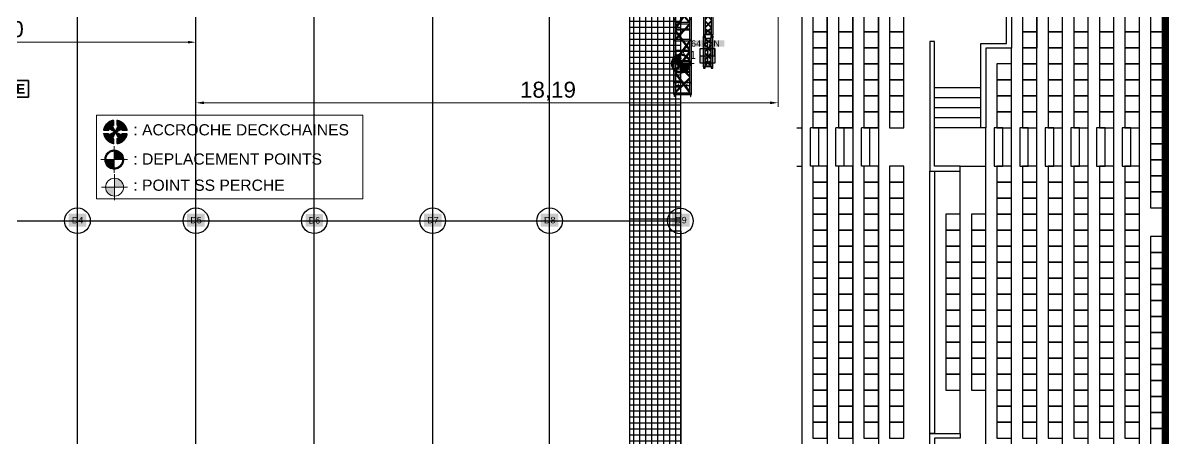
# Model space of a CAD drawing. Header units: millimetres. Extents: x -30921 to 91963, y -65754 to 26853.
# Drawn here: x -5404 to 30406, y -34769 to -21787 of the extents above; entities that cross this region are included whole.
import ezdxf
from ezdxf.enums import TextEntityAlignment as Align

# ---------------------------------------------------------------- set-up
doc = ezdxf.new("R2010")
doc.units = ezdxf.units.MM
doc.header["$LTSCALE"] = 0.1
doc.header["$MEASUREMENT"] = 0
doc.linetypes.add('CACHE2', pattern=[4.7625, 3.175, -1.5875])
doc.layers.get('0').update_dxf_attribs({"linetype": 'CONTINUOUS'})
doc.layers.get('Defpoints').update_dxf_attribs({"linetype": 'CONTINUOUS'})
for name, color, linetype in [('BORN IN 90-Charges', 7, 'CONTINUOUS'), ("BORN IN 90-Points d'accroche", 1, 'CONTINUOUS'), ('BORN IN 90-Poutres', 7, 'CONTINUOUS'), ('GRADIN ESCALIER', 7, 'CONTINUOUS'), ('GRADINS_FIXES_BAS', 7, 'CONTINUOUS'), ('GRADINS_FIXES_HAUT', 7, 'CONTINUOUS'), ('LOADIST POINTS_ACCROCHES', 7, 'CONTINUOUS'), ('LOADIST POINTS_ACCROCHES_nom', 7, 'CONTINUOUS'), ('PRE RIG STACCO C500 ACIER', 7, 'CONTINUOUS'), ('SALLE CONTOUR', 7, 'CONTINUOUS'), ('SALLE PASSERELLE', 8, 'CONTINUOUS'), ('SALLE PTRES_FACE__LOINTAIN', 100, 'CONTINUOUS'), ('SALLE PTRES_JARDIN_COUR', 90, 'CONTINUOUS')]:
    doc.layers.add(name, color=color, linetype=linetype)
for name, color, linetype, lineweight in [('BORN IN 90-Cotation', 6, 'CONTINUOUS', 9), ('BORN IN 90-Textes', 4, 'CONTINUOUS', 35), ('LOADIST POINTS_DECKCHAINES', 7, 'CONTINUOUS', 0), ('PRE RIG DEPLACEMENT DE POINTS', 5, 'CONTINUOUS', 0), ('PRE RIG PALO SS PERCHE', 134, 'CONTINUOUS', 0)]:
    doc.layers.add(name, color=color, linetype=linetype, lineweight=lineweight)
doc.styles.get("Standard").update_dxf_attribs({"font": 'ARIALUNI.TTF'})
doc.dimstyles.new('1-100', dxfattribs={"dimscale": 100, "dimtxt": 2.5, "dimasz": 2.5, "dimexe": 1.25, "dimexo": 0.625, "dimtad": 1, "dimlfac": 0.001, "dimzin": 1, "dimtxsty": 'STANDARD', "dimcen": 2.5, "dimclrd": 256, "dimclre": 256, "dimclrt": 7, "dimadec": 0, "dimazin": 0, "dimtfac": 1, "dimtmove": 0, "dimatfit": 0, "dimfxl": 1.25, "dimlwd": -1, "dimlwe": -1, "dimarcsym": 0})

# ---------------------------------------------------------------- blocks, each defined once
blk = doc.blocks.new("POINT D'ACCROCHE LAMELLE LE MANS")
at = {"linetype": 'Continuous', "transparency": 33554457}
h = blk.add_hatch(dxfattribs=at)
h.set_pattern_fill('ANSI31', color=256, scale=25)
h.paths.add_polyline_path([(89, 204), (0, 25), (-89, 204), (-44, 204), (-44, 372, 0.346764), (-372, 44), (-204, 44), (-204, 89), (-25, 0), (-204, -89), (-204, -44), (-372, -44, 0.346764), (-44, -372), (-44, -204), (-89, -204), (0, -25), (89, -204), (44, -204), (44, -372, 0.346764), (372, -44), (204, -44), (204, -89), (25, 0), (204, 89), (204, 44), (372, 44, 0.346764), (44, 372), (44, 204)])
h.paths.add_polyline_path([(-2, 0, -1), (2, 0, -1)], flags=16)
blk = doc.blocks.new('Moteur 1T')
h = blk.add_hatch(color=256)
h.paths.add_polyline_path([(0, 280), (0, 0), (280, 0, 0.414214)])
h.paths.add_polyline_path([(0, -280), (0, 0), (-280, 0, 0.414214)])
for p, q in [((0, 407), (0, -407)), ((407, 0), (-407, 0))]:
    blk.add_line(p, q)
blk.add_circle((0, 0), 280)
blk = doc.blocks.new('DEPLACEMENT POINT RIG')
h = blk.add_hatch()
h.set_pattern_fill('ANSI31', color=5, scale=3, style=0)
h.set_pattern_definition([(45, (0, 0), (-6.7352, 6.7352), [])])
h.paths.add_polyline_path([(298, 0, 1), (-298, 0, 1)])
h.paths.add_polyline_path([(-262, 0, -0.414214), (0, 262), (0, 0), (262, 0, -0.414214), (0, -262), (0, 0)], flags=16)
at = {"color": 5}
for p, q in [((0, 417), (0, 298)), ((262, 0), (-262, 0)), ((0, 262), (0, -262)), ((417, 0), (298, 0)), ((-298, 0), (-417, 0)), ((0, -298), (0, -417))]:
    blk.add_line(p, q, dxfattribs=at)
blk.add_circle((0, 0), 298, dxfattribs=at)
for start, end in [(90, 180), (270, 0)]:
    blk.add_arc((0, 0), 262, start, end, dxfattribs=at)
blk = doc.blocks.new('STACCO_500_CARRE_ACIER_5.60_VERT')
at = {"color": 3}
for p, q in [((-0.028, 0), (0.032, 0)), ((-0.028, 0), (0, 0)), ((-0.028, -0.02), (-0.028, 0)), ((0, 0), (0, -0.02)), ((0.032, 0), (0.032, 0.02)), ((0.032, 0.02), (0.071, 0.02)), ((0.071, 0.02), (0.071, -0.04)), ((0.071, 0.015), (5.532, 0.015)), ((5.631, 0.02), (5.532, 0.02)), ((5.532, 0.02), (5.532, -0.04)), ((5.571, -0.02), (5.571, 0)), ((5.571, 0), (5.631, 0)), ((5.6, 0.02), (5.6, 0.002)), ((5.6, 0.02), (5.6, 0)), ((5.631, 0), (5.631, 0.02)), ((0.032, -0.02), (-0.028, -0.02)), ((0.032, -0.04), (0.032, -0.02)), ((0.071, -0.04), (0.032, -0.04)), ((0.035, -0.04), (0.035, -0.477)), ((0.035, -0.04), (0.035, -0.477)), ((0.065, -0.04), (0.065, -0.477)), ((0.071, -0.035), (5.532, -0.035)), ((0.34, -0.292), (0.084, -0.035)), ((0.085, -0.04), (0.085, -0.477)), ((0.088, -0.482), (0.682, -0.035)), ((0.364, -0.274), (0.126, -0.035)), ((0.138, -0.482), (0.732, -0.035)), ((0.32, -0.035), (0.32, -0.23)), ((0.32, -0.272), (0.32, -0.307)), ((0.32, -0.345), (0.32, -0.482)), ((0.529, -0.482), (0.361, -0.314)), ((0.571, -0.482), (0.386, -0.296)), ((0.42, -0.035), (0.42, -0.232)), ((0.42, -0.27), (0.42, -0.33)), ((0.579, -0.482), (0.725, -0.335)), ((0.725, -0.482), (0.725, -0.04)), ((0.748, -0.035), (1.342, -0.482)), ((0.755, -0.482), (0.755, -0.04)), ((0.755, -0.305), (0.906, -0.154)), ((0.755, -0.348), (0.93, -0.172)), ((0.798, -0.035), (1.392, -0.482)), ((0.927, -0.132), (1.024, -0.035)), ((0.951, -0.15), (1.046, -0.056)), ((1.046, -0.482), (1.045, -0.258)), ((1.046, -0.222), (1.046, -0.035)), ((1.094, -0.258), (1.094, -0.035)), ((1.094, -0.047), (1.385, -0.266)), ((1.094, -0.482), (1.094, -0.295)), ((1.128, -0.035), (1.385, -0.228)), ((1.385, -0.477), (1.385, -0.035)), ((1.408, -0.482), (2.002, -0.035)), ((1.415, -0.477), (1.415, -0.035)), ((1.415, -0.251), (1.565, -0.364)), ((1.415, -0.289), (1.54, -0.383)), ((1.458, -0.482), (2.052, -0.035)), ((1.706, -0.258), (1.706, -0.035)), ((1.706, -0.482), (1.706, -0.295)), ((1.754, -0.222), (1.754, -0.035)), ((1.754, -0.053), (1.854, -0.146)), ((1.754, -0.482), (1.755, -0.258)), ((1.779, -0.035), (1.879, -0.128)), ((1.877, -0.167), (2.045, -0.323)), ((1.901, -0.148), (2.045, -0.282)), ((2.045, -0.482), (2.045, -0.04)), ((2.07, -0.035), (2.736, -0.482)), ((2.075, -0.482), (2.075, -0.038)), ((2.075, -0.31), (2.24, -0.463)), ((2.075, -0.351), (2.216, -0.482)), ((2.124, -0.035), (2.79, -0.482)), ((2.24, -0.113), (2.24, -0.035)), ((2.24, -0.482), (2.24, -0.149)), ((2.29, -0.146), (2.29, -0.035)), ((2.29, -0.482), (2.29, -0.183)), ((2.29, -0.463), (2.465, -0.3)), ((2.314, -0.482), (2.491, -0.318)), ((2.488, -0.279), (2.751, -0.035)), ((2.514, -0.297), (2.776, -0.053)), ((2.776, -0.035), (2.776, -0.473)), ((2.785, -0.035), (2.785, -0.479)), ((3.476, -0.035), (2.81, -0.482)), ((2.815, -0.035), (2.815, -0.479)), ((2.824, -0.035), (2.824, -0.473)), ((3.086, -0.297), (2.824, -0.053)), ((3.112, -0.279), (2.849, -0.035)), ((3.53, -0.035), (2.864, -0.482)), ((3.286, -0.482), (3.109, -0.318)), ((3.31, -0.463), (3.135, -0.3)), ((3.31, -0.146), (3.31, -0.035)), ((3.31, -0.482), (3.31, -0.183)), ((3.36, -0.113), (3.36, -0.035)), ((3.36, -0.482), (3.36, -0.149)), ((3.525, -0.31), (3.36, -0.463)), ((3.525, -0.351), (3.384, -0.482)), ((3.525, -0.482), (3.525, -0.038)), ((4.142, -0.482), (3.548, -0.035)), ((3.555, -0.482), (3.555, -0.04)), ((3.699, -0.148), (3.555, -0.282)), ((3.723, -0.167), (3.555, -0.323)), ((4.192, -0.482), (3.598, -0.035)), ((3.821, -0.035), (3.721, -0.128)), ((3.846, -0.053), (3.746, -0.146)), ((3.846, -0.482), (3.845, -0.258)), ((3.846, -0.222), (3.846, -0.035)), ((3.894, -0.258), (3.894, -0.035)), ((3.894, -0.482), (3.894, -0.295)), ((4.185, -0.251), (4.035, -0.364)), ((4.185, -0.289), (4.06, -0.383)), ((4.185, -0.477), (4.185, -0.035)), ((4.802, -0.035), (4.208, -0.482)), ((4.472, -0.035), (4.215, -0.228)), ((4.215, -0.477), (4.215, -0.035)), ((4.506, -0.047), (4.215, -0.266)), ((4.852, -0.035), (4.258, -0.482)), ((4.506, -0.258), (4.506, -0.035)), ((4.506, -0.482), (4.506, -0.295)), ((4.554, -0.222), (4.554, -0.035)), ((4.649, -0.15), (4.554, -0.056)), ((4.554, -0.482), (4.555, -0.258)), ((4.673, -0.132), (4.576, -0.035)), ((4.845, -0.348), (4.67, -0.172)), ((4.845, -0.305), (4.694, -0.154)), ((4.845, -0.482), (4.845, -0.04)), ((5.462, -0.482), (4.868, -0.035)), ((4.875, -0.482), (4.875, -0.04)), ((5.021, -0.482), (4.875, -0.335)), ((5.512, -0.482), (4.918, -0.035)), ((5.029, -0.482), (5.214, -0.296)), ((5.071, -0.482), (5.239, -0.314)), ((5.18, -0.035), (5.18, -0.232)), ((5.18, -0.27), (5.18, -0.33)), ((5.236, -0.274), (5.474, -0.035)), ((5.26, -0.292), (5.516, -0.035)), ((5.28, -0.035), (5.28, -0.23)), ((5.28, -0.272), (5.28, -0.307)), ((5.28, -0.345), (5.28, -0.482)), ((5.515, -0.04), (5.515, -0.477)), ((5.532, -0.04), (5.631, -0.04)), ((5.535, -0.04), (5.535, -0.477)), ((5.565, -0.04), (5.565, -0.477)), ((5.571, -0.02), (5.631, -0.02)), ((5.6, -0.02), (5.6, -0.04)), ((5.6, -0.022), (5.6, -0.04)), ((5.631, -0.04), (5.631, -0.02)), ((0.032, -0.497), (-0.028, -0.497)), ((-0.028, -0.497), (-0.028, -0.517)), ((-0.028, -0.517), (0.032, -0.517)), ((-0.028, -0.517), (0, -0.517)), ((0, -0.517), (0, -0.497)), ((0.071, -0.477), (0.032, -0.477)), ((0.032, -0.477), (0.032, -0.497)), ((0.032, -0.517), (0.032, -0.537)), ((0.032, -0.537), (0.071, -0.537)), ((0.071, -0.537), (0.071, -0.477)), ((0.071, -0.482), (5.532, -0.482)), ((0.071, -0.532), (5.532, -0.532)), ((0.42, -0.373), (0.42, -0.482)), ((0.621, -0.482), (0.725, -0.378)), ((1.565, -0.402), (1.672, -0.482)), ((1.59, -0.383), (1.706, -0.47)), ((4.01, -0.383), (3.894, -0.47)), ((4.035, -0.402), (3.928, -0.482)), ((4.979, -0.482), (4.875, -0.378)), ((5.18, -0.373), (5.18, -0.482)), ((5.532, -0.537), (5.532, -0.477)), ((5.532, -0.477), (5.631, -0.477)), ((5.631, -0.537), (5.532, -0.537)), ((5.571, -0.497), (5.571, -0.517)), ((5.571, -0.497), (5.631, -0.497)), ((5.571, -0.517), (5.631, -0.517)), ((5.6, -0.495), (5.6, -0.477)), ((5.6, -0.497), (5.6, -0.477)), ((5.6, -0.537), (5.6, -0.517)), ((5.6, -0.537), (5.6, -0.519)), ((5.631, -0.477), (5.631, -0.497)), ((5.631, -0.517), (5.631, -0.537))]:
    blk.add_line(p, q, dxfattribs=at)
at = {"color": 3, "linetype": 'CACHE2'}
for centre in [(0.05, -0.01), (0.41, -0.01), (1.07, -0.01), (1.73, -0.01), (2.39, -0.01), (3.21, -0.01), (3.87, -0.01), (4.53, -0.01), (5.19, -0.01), (5.55, -0.01), (0.05, -0.507), (0.41, -0.507), (1.07, -0.507), (1.73, -0.507), (2.39, -0.507), (3.21, -0.507), (3.87, -0.507), (4.53, -0.507), (5.19, -0.507), (5.55, -0.507)]:
    blk.add_circle(centre, 0.0135, dxfattribs=at)
at = {"color": 3}
for centre in [(0.34, -0.048), (0.34, -0.129), (0.4, -0.048), (0.4, -0.129), (5.2, -0.048), (5.2, -0.129), (5.26, -0.048), (5.26, -0.129), (0.34, -0.389), (0.34, -0.468), (0.4, -0.389), (0.4, -0.468), (5.2, -0.389), (5.2, -0.468), (5.26, -0.389), (5.26, -0.468)]:
    blk.add_circle(centre, 0.005, dxfattribs=at)
blk = doc.blocks.new('C300A - Poutre lg3000mm')
for p, q in [((45, 264), (2955, 264)), ((45, 214), (2955, 214)), ((45, 25), (2955, 25)), ((57, 214), (57, 25)), ((73, 214), (73, 25)), ((222, 214), (88, 25)), ((155, 119), (88, 214)), ((242, 214), (108, 25)), ((165, 133), (108, 214)), ((222, 25), (165, 106)), ((242, 25), (175, 119)), ((462, 25), (265, 214)), ((363, 119), (265, 25)), ((485, 25), (288, 214)), ((375, 108), (288, 25)), ((462, 214), (375, 131)), ((485, 214), (387, 119)), ((712, 25), (515, 214)), ((613, 119), (515, 25)), ((735, 25), (538, 214)), ((625, 108), (538, 25)), ((712, 214), (625, 131)), ((735, 214), (637, 119)), ((962, 25), (765, 214)), ((863, 119), (765, 25)), ((985, 25), (788, 214)), ((875, 108), (788, 25)), ((962, 214), (875, 131)), ((985, 214), (887, 119)), ((1212, 25), (1015, 214)), ((1113, 119), (1015, 25)), ((1235, 25), (1038, 214)), ((1125, 108), (1038, 25)), ((1212, 214), (1125, 131)), ((1235, 214), (1137, 119)), ((1462, 25), (1265, 214)), ((1363, 119), (1265, 25)), ((1485, 25), (1288, 214)), ((1375, 108), (1288, 25)), ((1462, 214), (1375, 131)), ((1485, 214), (1387, 119)), ((1712, 25), (1515, 214)), ((1613, 119), (1515, 25)), ((1735, 25), (1538, 214)), ((1625, 108), (1538, 25)), ((1712, 214), (1625, 131)), ((1735, 214), (1637, 119)), ((1962, 25), (1765, 214)), ((1863, 119), (1765, 25)), ((1985, 25), (1788, 214)), ((1875, 108), (1788, 25)), ((1962, 214), (1875, 131)), ((1985, 214), (1887, 119)), ((2212, 25), (2015, 214)), ((2113, 119), (2015, 25)), ((2235, 25), (2038, 214)), ((2125, 108), (2038, 25)), ((2212, 214), (2125, 131)), ((2235, 214), (2137, 119)), ((2462, 25), (2265, 214)), ((2363, 119), (2265, 25)), ((2485, 25), (2288, 214)), ((2375, 108), (2288, 25)), ((2462, 214), (2375, 131)), ((2485, 214), (2387, 119)), ((2515, 25), (2712, 214)), ((2515, 214), (2613, 119)), ((2538, 25), (2735, 214)), ((2538, 214), (2625, 131)), ((2625, 108), (2712, 25)), ((2637, 119), (2735, 25)), ((2758, 214), (2892, 25)), ((2758, 25), (2825, 119)), ((2778, 214), (2912, 25)), ((2778, 25), (2835, 106)), ((2835, 133), (2892, 214)), ((2845, 119), (2912, 214)), ((2927, 214), (2927, 25)), ((2943, 214), (2943, 25)), ((45, -25), (2955, -25))]:
    blk.add_line(p, q)
for points in [[(0, 214), (45, 214), (45, 264), (0, 264)], [(0, -25), (45, -25), (45, 25), (0, 25)], [(3000, 214), (2955, 214), (2955, 264), (3000, 264)], [(3000, -25), (2955, -25), (2955, 25), (3000, 25)]]:
    blk.add_lwpolyline(points, close=True)
blk = doc.blocks.new('C300A - Poutre lg1000mm')
for p, q in [((45, 264), (955, 264)), ((45, 214), (955, 214)), ((45, 25), (955, 25)), ((57, 214), (57, 25)), ((73, 214), (73, 25)), ((222, 214), (88, 25)), ((155, 119), (88, 214)), ((242, 214), (108, 25)), ((165, 133), (108, 214)), ((222, 25), (165, 106)), ((242, 25), (175, 119)), ((462, 25), (265, 214)), ((363, 119), (265, 25)), ((485, 25), (288, 214)), ((375, 108), (288, 25)), ((462, 214), (375, 131)), ((485, 214), (387, 119)), ((515, 25), (712, 214)), ((515, 214), (613, 119)), ((538, 25), (735, 214)), ((538, 214), (625, 131)), ((625, 108), (712, 25)), ((637, 119), (735, 25)), ((758, 214), (892, 25)), ((758, 25), (825, 119)), ((778, 214), (912, 25)), ((778, 25), (835, 106)), ((835, 133), (892, 214)), ((845, 119), (912, 214)), ((927, 214), (927, 25)), ((943, 214), (943, 25)), ((45, -25), (955, -25))]:
    blk.add_line(p, q)
for points in [[(0, 214), (45, 214), (45, 264), (0, 264)], [(0, -25), (45, -25), (45, 25), (0, 25)], [(1000, 214), (955, 214), (955, 264), (1000, 264)], [(1000, -25), (955, -25), (955, 25), (1000, 25)]]:
    blk.add_lwpolyline(points, close=True)
blk = doc.blocks.new('C300-1M')
at = {"layer": 'BORN IN 90-Poutres', "xscale": -1, "rotation": 270}
blk.add_blockref('C300A - Poutre lg1000mm', (1, 0), dxfattribs=at)
blk = doc.blocks.new('Point video V2015')
h = blk.add_hatch(color=256)
h.paths.add_polyline_path([(230, 0), (0, 0), (0, -230), (230, -230)])
h.paths.add_polyline_path([(0, 0), (-230, 0), (-230, 230), (0, 230)])
for points in [[(-230, -230), (230, -230), (230, 230), (-230, 230)], [(0, 0), (-230, 0), (-230, 230), (0, 230)], [(230, 0), (0, 0), (0, -230), (230, -230)]]:
    blk.add_lwpolyline(points, close=True)
at = {"color": 7, "lineweight": 0, "flags": 8}
blk.add_attdef('NUMEROTATION', text='', height=250, dxfattribs=at).set_placement((2, 277), align=Align.CENTER)
at = {"lineweight": 0, "flags": 9}
blk.add_attdef('CHARGE', text='', height=250, dxfattribs=at).set_placement((0, -115), align=Align.CENTER)
blk = doc.blocks.new('*D72')
at = {"layer": 'BORN IN 90-Cotation', "transparency": 16777216}
for p, q in [((18188, -1496), (18188, -10022)), ((0, -2549), (0, -10022)), ((250, -9897), (17938, -9897))]:
    blk.add_line(p, q, dxfattribs=at)
for points in [[(250, -9855), (250, -9939), (0, -9897)], [(17938, -9939), (17938, -9855), (18188, -9897)]]:
    blk.add_solid(points, dxfattribs=at)
at = {"layer": 'Defpoints', "color": 0, "transparency": 16777216}
for p in [(18188, -1433), (0, -2487), (18188, -9897)]:
    blk.add_point(p, dxfattribs=at)
at = {"layer": 'BORN IN 90-Cotation', "color": 7, "transparency": 16777216, "insert": (11001, -9534), "char_height": 500, "attachment_point": 5}
blk.add_mtext('18,19', dxfattribs=at)
blk = doc.blocks.new('*D75')
at = {"layer": 'BORN IN 90-Cotation', "transparency": 16777216}
for p, q in [((-12504, -1760), (-12504, -8127)), ((0, -2471), (0, -8127)), ((-250, -8002), (-12254, -8002))]:
    blk.add_line(p, q, dxfattribs=at)
for points in [[(-12254, -7960), (-12254, -8044), (-12504, -8002)], [(-250, -8044), (-250, -7960), (0, -8002)]]:
    blk.add_solid(points, dxfattribs=at)
at = {"layer": 'Defpoints', "color": 0, "transparency": 16777216}
for p in [(-12504, -1697), (0, -2409), (-12504, -8002)]:
    blk.add_point(p, dxfattribs=at)
at = {"layer": 'BORN IN 90-Cotation', "color": 7, "transparency": 16777216, "insert": (-6252, -7639), "char_height": 500, "attachment_point": 5}
blk.add_mtext('12,50', dxfattribs=at)
blk = doc.blocks.new('BORN IN 90-nours-V2')
at = {"layer": 'BORN IN 90-Textes'}
blk.add_lwpolyline([(-6580.198, -9201.597), (-5230.479, -9201.597), (-5230.479, -9720.866), (-6580.198, -9720.866)], close=True, dxfattribs=at)
at = {"layer": "BORN IN 90-Points d'accroche"}
ref = blk.add_blockref('Point video V2015', (15985.209, -8429.72), dxfattribs=dict(at, xscale=-1))
ref.add_attrib('NUMEROTATION', 'EV1', dxfattribs={"layer": '0', "color": 7, "lineweight": 0, "height": 250}).set_placement((15294.393, -8527.788), align=Align.CENTER)
at = {"layer": 'BORN IN 90-Poutres', "xscale": -1, "rotation": 90.00000000000003}
blk.add_blockref('C300A - Poutre lg3000mm', (16126.844, -4816.297), dxfattribs=at)
at = {"layer": 'Defpoints', "xscale": -1}
blk.add_blockref('C300-1M', (16127.627, -8816.558), dxfattribs=at)
at = {"layer": 'BORN IN 90-Charges', "insert": (15470.214, -7944.135), "char_height": 200, "attachment_point": 1, "bg_fill": 1, "box_fill_scale": 1, "bg_fill_color": 2, "bg_fill_transparency": 0}
blk.add_mtext_dynamic_manual_height_columns('64 daN', width=1044.79913, gutter_width=12.5, heights=[0], dxfattribs=at)
at = {"layer": 'BORN IN 90-Textes', "insert": (-5905.339, -9461.231), "char_height": 300, "width": 910.30049, "attachment_point": 5}
blk.add_mtext('{\\fArial|b1|i0|c0|p34;FACE}', dxfattribs=at)
at = {"layer": 'BORN IN 90-Cotation'}
dim = blk.add_linear_dim(base=(-12503.574, -8001.891), p1=(0, -2408.621), p2=(-12503.574, -1697.258), angle=180, dimstyle='1-100', override={"dimtxt": 5}, dxfattribs=at)
dim.commit()
dim.dimension.update_dxf_attribs({"geometry": '*D75', "text_midpoint": (-6251.787, -8001.891), "dimtype": 128})
dim = blk.add_linear_dim(base=(18188.027, -9896.841), p1=(0, -2486.827), p2=(18188.027, -1433.193), dimstyle='1-100', override={"dimtxt": 5}, dxfattribs=at)
dim.commit()
dim.dimension.update_dxf_attribs({"geometry": '*D72', "text_midpoint": (11001.448, -9896.841), "dimtype": 128})

msp = doc.modelspace()

# ---------------------------------------------------------------- hatches: boundary and pattern name
at = {"layer": 'SALLE PASSERELLE', "linetype": 'Continuous'}
h = msp.add_hatch(dxfattribs=at)
h.set_pattern_fill('ANSI37', color=256, scale=1500, angle=45)
h.set_pattern_definition([(90, (-0.13, 21.72), (-187.5, 3e-14), []), (180, (-0.13, 21.72), (-3e-14, -187.5), [])])
h.paths.add_polyline_path([(13548.215, -41696.439), (-13550.129, -41696.142), (-13550.129, 21.876), (13540.028, 21.562)], flags=16)
h.paths.add_polyline_path([(13548.459, -42936.439), (-13550.129, -42936.142), (-13550.129, -48896.142), (13549.628, -48896.438)], flags=16)
h.paths.add_polyline_path([(-13550.129, 1261.876), (13539.785, 1261.876), (13538.615, 7222.562), (-13550.129, 7222.876)], flags=16)
h.paths.add_polyline_path([(15149.871, -50136.124), (-15150.129, -50136.124), (-15150.129, 8462.876), (15138.371, 8462.876)])

# ---------------------------------------------------------------- linework, layer by layer
at = {"layer": 'GRADIN ESCALIER', "color": 7, "linetype": 'Continuous'}
for p, q in [((26278.371, 8359.876), (26278.371, -22580.124)), ((30288.371, -42480.124), (30288.371, 839.876)), ((27078.372, -50000.124), (27078.372, -20820.124)), ((27878.371, -50000.124), (27878.371, -20820.124)), ((28678.371, -49820.124), (28678.371, -20820.124)), ((29478.371, -47450.124), (29478.371, -20820.124)), ((30278.372, -42660.124), (30278.372, -20820.124)), ((25478.371, -38870.124), (25478.371, -22580.124)), ((26278.371, -50000.124), (26278.371, -22580.124)), ((24528.372, -23820.124), (23078.372, -23820.124)), ((24528.372, -24130.124), (23078.372, -24130.124)), ((24528.372, -24440.124), (23078.372, -24440.124)), ((24528.372, -24750.124), (23078.372, -24750.124)), ((18778.371, -25070.124), (18928.371, -25070.124)), ((19198.371, -26270.124), (19198.371, -25070.124)), ((19728.371, -25070.124), (19198.371, -25070.124)), ((19458.372, -26270.124), (19458.372, -25070.124)), ((19998.371, -26270.124), (19998.371, -25070.124)), ((20528.371, -25070.124), (19998.371, -25070.124)), ((20258.372, -26270.124), (20258.372, -25070.124)), ((20798.371, -26270.124), (20798.371, -25070.124)), ((21328.371, -25070.124), (20798.371, -25070.124)), ((21058.372, -26270.124), (21058.372, -25070.124)), ((24528.372, -25070.124), (23078.372, -25070.124)), ((24678.371, -35970.124), (24678.371, -25070.124)), ((25208.372, -25070.124), (25478.371, -25070.124)), ((26008.372, -25070.124), (26278.371, -25070.124)), ((26808.372, -25070.124), (27078.372, -25070.124)), ((27608.371, -25070.124), (27878.371, -25070.124)), ((28408.372, -25070.124), (28678.371, -25070.124)), ((29208.372, -25070.124), (29478.371, -25070.124)), ((18778.371, -26270.124), (18928.371, -26270.124)), ((19728.371, -26270.124), (19198.371, -26270.124)), ((20528.371, -26270.124), (19998.371, -26270.124)), ((21328.371, -26270.124), (20798.371, -26270.124)), ((23878.371, -26270.124), (24678.371, -26270.124)), ((23878.371, -34620.124), (23878.371, -26420.124))]:
    msp.add_line(p, q, dxfattribs=at)
for points in [[(18928.371, 8369.876), (18928.371, -50000.124)], [(19728.371, 8369.876), (19728.371, -50000.124)], [(20528.371, 8369.876), (20528.371, -50000.124)], [(21328.371, 8369.876), (21328.371, -50010.124)], [(25478.371, -26270.124), (25208.372, -26270.124), (25208.372, -25070.124), (24938.372, -25070.124), (24938.372, -26270.124), (25208.372, -26270.124)], [(26278.371, -26270.124), (26008.372, -26270.124), (26008.372, -25070.124), (25738.372, -25070.124), (25738.372, -26270.124), (26008.372, -26270.124)], [(27078.372, -26270.124), (26808.372, -26270.124), (26808.372, -25070.124), (26538.371, -25070.124), (26538.371, -26270.124), (26808.372, -26270.124)], [(27878.371, -26270.124), (27608.371, -26270.124), (27608.371, -25070.124), (27338.371, -25070.124), (27338.371, -26270.124), (27608.371, -26270.124)], [(28678.371, -26270.124), (28408.372, -26270.124), (28408.372, -25070.124), (28138.371, -25070.124), (28138.371, -26270.124), (28408.372, -26270.124)], [(29478.371, -26270.124), (29208.372, -26270.124), (29208.372, -25070.124), (28938.372, -25070.124), (28938.372, -26270.124), (29208.372, -26270.124)]]:
    msp.add_lwpolyline(points, dxfattribs=at)
for points in [[(24678.371, -25070.124), (24528.372, -25070.124), (24528.372, -22430.124), (25328.372, -22430.124), (25328.372, -19210.124), (24528.372, -19210.124), (24528.372, -16570.124), (24678.371, -16570.124), (24678.371, -19060.124), (25478.371, -19060.124), (25478.371, -19210.124), (25478.371, -22430.124), (25478.371, -22580.124), (24678.371, -22580.124)], [(23878.371, -26270.124), (23078.372, -26270.124), (23078.372, -22370.124), (22928.371, -22370.124), (22928.371, -26420.124), (23878.371, -26420.124)], [(23078.372, -34620.124), (22928.371, -34620.124), (22928.371, -26420.124), (23078.372, -26420.124)], [(23878.371, -34770.124), (23078.372, -34770.124), (23078.372, -38440.124), (22928.371, -38440.124), (22928.371, -34620.124), (23878.371, -34620.124)]]:
    msp.add_lwpolyline(points, close=True, dxfattribs=at)
at = {"layer": 'GRADINS_FIXES_BAS', "color": 7, "linetype": 'Continuous'}
for points in [[(19723.371, -21567.124), (19273.371, -21567.124), (19273.371, -22067.124), (19723.371, -22067.124)], [(20523.372, -21567.124), (20073.372, -21567.124), (20073.372, -22067.124), (20523.372, -22067.124)], [(21323.372, -21567.124), (20873.371, -21567.124), (20873.371, -22067.124), (21323.372, -22067.124)], [(22123.371, -21567.124), (21673.371, -21567.124), (21673.371, -22067.124), (22123.371, -22067.124)], [(19723.371, -22067.124), (19273.371, -22067.124), (19273.371, -22567.124), (19723.371, -22567.124)], [(20523.372, -22067.124), (20073.372, -22067.124), (20073.372, -22567.124), (20523.372, -22567.124)], [(21323.372, -22067.124), (20873.371, -22067.124), (20873.371, -22567.124), (21323.372, -22567.124)], [(22123.371, -22067.124), (21673.371, -22067.124), (21673.371, -22567.124), (22123.371, -22567.124)], [(19723.371, -22567.124), (19273.371, -22567.124), (19273.371, -23067.124), (19723.371, -23067.124)], [(20523.372, -22567.124), (20073.372, -22567.124), (20073.372, -23067.124), (20523.372, -23067.124)], [(21323.372, -22567.124), (20873.371, -22567.124), (20873.371, -23067.124), (21323.372, -23067.124)], [(22123.371, -22567.124), (21673.371, -22567.124), (21673.371, -23067.124), (22123.371, -23067.124)], [(19723.371, -23067.124), (19273.371, -23067.124), (19273.371, -23567.124), (19723.371, -23567.124)], [(20523.372, -23067.124), (20073.372, -23067.124), (20073.372, -23567.124), (20523.372, -23567.124)], [(21323.372, -23067.124), (20873.371, -23067.124), (20873.371, -23567.124), (21323.372, -23567.124)], [(22123.371, -23067.124), (21673.371, -23067.124), (21673.371, -23567.124), (22123.371, -23567.124)], [(19723.371, -23567.124), (19273.371, -23567.124), (19273.371, -24067.124), (19723.371, -24067.124)], [(20523.372, -23567.124), (20073.372, -23567.124), (20073.372, -24067.124), (20523.372, -24067.124)], [(21323.372, -23567.124), (20873.371, -23567.124), (20873.371, -24067.124), (21323.372, -24067.124)], [(22123.371, -23567.124), (21673.371, -23567.124), (21673.371, -24067.124), (22123.371, -24067.124)], [(19723.371, -24067.124), (19273.371, -24067.124), (19273.371, -24567.124), (19723.371, -24567.124)], [(20523.372, -24067.124), (20073.372, -24067.124), (20073.372, -24567.124), (20523.372, -24567.124)], [(21323.372, -24067.124), (20873.371, -24067.124), (20873.371, -24567.124), (21323.372, -24567.124)], [(22123.371, -24067.124), (21673.371, -24067.124), (21673.371, -24567.124), (22123.371, -24567.124)], [(19723.371, -24567.124), (19273.371, -24567.124), (19273.371, -25067.124), (19723.371, -25067.124)], [(20523.372, -24567.124), (20073.372, -24567.124), (20073.372, -25067.124), (20523.372, -25067.124)], [(21323.372, -24567.124), (20873.371, -24567.124), (20873.371, -25067.124), (21323.372, -25067.124)], [(22123.371, -24567.124), (21673.371, -24567.124), (21673.371, -25067.124), (22123.371, -25067.124)], [(19723.371, -26267.124), (19273.371, -26267.124), (19273.371, -26767.124), (19723.371, -26767.124)], [(20523.372, -26267.124), (20073.372, -26267.124), (20073.372, -26767.124), (20523.372, -26767.124)], [(21323.372, -26267.124), (20873.371, -26267.124), (20873.371, -26767.124), (21323.372, -26767.124)], [(22123.371, -26267.124), (21673.371, -26267.124), (21673.371, -26767.124), (22123.371, -26767.124)], [(19723.371, -26767.124), (19273.371, -26767.124), (19273.371, -27267.124), (19723.371, -27267.124)], [(20523.372, -26767.124), (20073.372, -26767.124), (20073.372, -27267.124), (20523.372, -27267.124)], [(21323.372, -26767.124), (20873.371, -26767.124), (20873.371, -27267.124), (21323.372, -27267.124)], [(22123.371, -26767.124), (21673.371, -26767.124), (21673.371, -27267.124), (22123.371, -27267.124)], [(19723.371, -27267.124), (19273.371, -27267.124), (19273.371, -27767.124), (19723.371, -27767.124)], [(20523.372, -27267.124), (20073.372, -27267.124), (20073.372, -27767.124), (20523.372, -27767.124)], [(21323.372, -27267.124), (20873.371, -27267.124), (20873.371, -27767.124), (21323.372, -27767.124)], [(22123.371, -27267.124), (21673.371, -27267.124), (21673.371, -27767.124), (22123.371, -27767.124)], [(19723.371, -27767.124), (19273.371, -27767.124), (19273.371, -28267.124), (19723.371, -28267.124)], [(20523.372, -27767.124), (20073.372, -27767.124), (20073.372, -28267.124), (20523.372, -28267.124)], [(21323.372, -27767.124), (20873.371, -27767.124), (20873.371, -28267.124), (21323.372, -28267.124)], [(22123.371, -27767.124), (21673.371, -27767.124), (21673.371, -28267.124), (22123.371, -28267.124)], [(19723.371, -28267.124), (19273.371, -28267.124), (19273.371, -28767.124), (19723.371, -28767.124)], [(20523.372, -28267.124), (20073.372, -28267.124), (20073.372, -28767.124), (20523.372, -28767.124)], [(21323.372, -28267.124), (20873.371, -28267.124), (20873.371, -28767.124), (21323.372, -28767.124)], [(22123.371, -28267.124), (21673.371, -28267.124), (21673.371, -28767.124), (22123.371, -28767.124)], [(19723.371, -28767.124), (19273.371, -28767.124), (19273.371, -29267.124), (19723.371, -29267.124)], [(20523.372, -28767.124), (20073.372, -28767.124), (20073.372, -29267.124), (20523.372, -29267.124)], [(21323.372, -28767.124), (20873.371, -28767.124), (20873.371, -29267.124), (21323.372, -29267.124)], [(22123.371, -28767.124), (21673.371, -28767.124), (21673.371, -29267.124), (22123.371, -29267.124)], [(19723.371, -29267.124), (19273.371, -29267.124), (19273.371, -29767.124), (19723.371, -29767.124)], [(20523.372, -29267.124), (20073.372, -29267.124), (20073.372, -29767.124), (20523.372, -29767.124)], [(21323.372, -29267.124), (20873.371, -29267.124), (20873.371, -29767.124), (21323.372, -29767.124)], [(22123.371, -29267.124), (21673.371, -29267.124), (21673.371, -29767.124), (22123.371, -29767.124)], [(19723.371, -29767.124), (19273.371, -29767.124), (19273.371, -30267.124), (19723.371, -30267.124)], [(20523.372, -29767.124), (20073.372, -29767.124), (20073.372, -30267.124), (20523.372, -30267.124)], [(21323.372, -29767.124), (20873.371, -29767.124), (20873.371, -30267.124), (21323.372, -30267.124)], [(22123.371, -29767.124), (21673.371, -29767.124), (21673.371, -30267.124), (22123.371, -30267.124)], [(19723.371, -30267.124), (19273.371, -30267.124), (19273.371, -30767.124), (19723.371, -30767.124)], [(20523.372, -30267.124), (20073.372, -30267.124), (20073.372, -30767.124), (20523.372, -30767.124)], [(21323.372, -30267.124), (20873.371, -30267.124), (20873.371, -30767.124), (21323.372, -30767.124)], [(22123.371, -30267.124), (21673.371, -30267.124), (21673.371, -30767.124), (22123.371, -30767.124)], [(19723.371, -30767.124), (19273.371, -30767.124), (19273.371, -31267.124), (19723.371, -31267.124)], [(20523.372, -30767.124), (20073.372, -30767.124), (20073.372, -31267.124), (20523.372, -31267.124)], [(21323.372, -30767.124), (20873.371, -30767.124), (20873.371, -31267.124), (21323.372, -31267.124)], [(22123.371, -30767.124), (21673.371, -30767.124), (21673.371, -31267.124), (22123.371, -31267.124)], [(19723.371, -31267.124), (19273.371, -31267.124), (19273.371, -31767.124), (19723.371, -31767.124)], [(20523.372, -31267.124), (20073.372, -31267.124), (20073.372, -31767.124), (20523.372, -31767.124)], [(21323.372, -31267.124), (20873.371, -31267.124), (20873.371, -31767.124), (21323.372, -31767.124)], [(22123.371, -31267.124), (21673.371, -31267.124), (21673.371, -31767.124), (22123.371, -31767.124)], [(19723.371, -31767.124), (19273.371, -31767.124), (19273.371, -32267.124), (19723.371, -32267.124)], [(20523.372, -31767.124), (20073.372, -31767.124), (20073.372, -32267.124), (20523.372, -32267.124)], [(21323.372, -31767.124), (20873.371, -31767.124), (20873.371, -32267.124), (21323.372, -32267.124)], [(22123.371, -31767.124), (21673.371, -31767.124), (21673.371, -32267.124), (22123.371, -32267.124)], [(19723.371, -32267.124), (19273.371, -32267.124), (19273.371, -32767.124), (19723.371, -32767.124)], [(20523.372, -32267.124), (20073.372, -32267.124), (20073.372, -32767.124), (20523.372, -32767.124)], [(21323.372, -32267.124), (20873.371, -32267.124), (20873.371, -32767.124), (21323.372, -32767.124)], [(22123.371, -32267.124), (21673.371, -32267.124), (21673.371, -32767.124), (22123.371, -32767.124)], [(19723.371, -32767.124), (19273.371, -32767.124), (19273.371, -33267.124), (19723.371, -33267.124)], [(20523.372, -32767.124), (20073.372, -32767.124), (20073.372, -33267.124), (20523.372, -33267.124)], [(21323.372, -32767.124), (20873.371, -32767.124), (20873.371, -33267.124), (21323.372, -33267.124)], [(22123.371, -32767.124), (21673.371, -32767.124), (21673.371, -33267.124), (22123.371, -33267.124)], [(19723.371, -33267.124), (19273.371, -33267.124), (19273.371, -33767.124), (19723.371, -33767.124)], [(20523.372, -33267.124), (20073.372, -33267.124), (20073.372, -33767.124), (20523.372, -33767.124)], [(21323.372, -33267.124), (20873.371, -33267.124), (20873.371, -33767.124), (21323.372, -33767.124)], [(22123.371, -33267.124), (21673.371, -33267.124), (21673.371, -33767.124), (22123.371, -33767.124)], [(19723.371, -33767.124), (19273.371, -33767.124), (19273.371, -34267.124), (19723.371, -34267.124)], [(20523.372, -33767.124), (20073.372, -33767.124), (20073.372, -34267.124), (20523.372, -34267.124)], [(21323.372, -33767.124), (20873.371, -33767.124), (20873.371, -34267.124), (21323.372, -34267.124)], [(22123.371, -33767.124), (21673.371, -33767.124), (21673.371, -34267.124), (22123.371, -34267.124)], [(19723.371, -34267.124), (19273.371, -34267.124), (19273.371, -34767.124), (19723.371, -34767.124)], [(20523.372, -34267.124), (20073.372, -34267.124), (20073.372, -34767.124), (20523.372, -34767.124)], [(21323.372, -34267.124), (20873.371, -34267.124), (20873.371, -34767.124), (21323.372, -34767.124)], [(22123.371, -34267.124), (21673.371, -34267.124), (21673.371, -34767.124), (22123.371, -34767.124)]]:
    msp.add_lwpolyline(points, close=True, dxfattribs=at)
at = {"layer": 'GRADINS_FIXES_HAUT', "color": 7, "linetype": 'Continuous'}
for points in [[(25828.372, -22067.124), (26278.371, -22067.124), (26278.371, -21567.124), (25828.372, -21567.124)], [(26628.372, -22067.124), (27078.372, -22067.124), (27078.372, -21567.124), (26628.372, -21567.124)], [(27428.372, -22067.124), (27878.371, -22067.124), (27878.371, -21567.124), (27428.372, -21567.124)], [(28228.371, -22067.124), (28678.371, -22067.124), (28678.371, -21567.124), (28228.371, -21567.124)], [(29028.372, -22067.124), (29478.371, -22067.124), (29478.371, -21567.124), (29028.372, -21567.124)], [(29828.372, -22067.124), (30278.372, -22067.124), (30278.372, -21567.124), (29828.372, -21567.124)], [(25828.372, -22567.124), (26278.371, -22567.124), (26278.371, -22067.124), (25828.372, -22067.124)], [(26628.372, -22567.124), (27078.372, -22567.124), (27078.372, -22067.124), (26628.372, -22067.124)], [(27428.372, -22567.124), (27878.371, -22567.124), (27878.371, -22067.124), (27428.372, -22067.124)], [(28228.371, -22567.124), (28678.371, -22567.124), (28678.371, -22067.124), (28228.371, -22067.124)], [(29028.372, -22567.124), (29478.371, -22567.124), (29478.371, -22067.124), (29028.372, -22067.124)], [(29828.372, -22567.124), (30278.372, -22567.124), (30278.372, -22067.124), (29828.372, -22067.124)], [(25828.372, -23067.124), (26278.371, -23067.124), (26278.371, -22567.124), (25828.372, -22567.124)], [(26628.372, -23067.124), (27078.372, -23067.124), (27078.372, -22567.124), (26628.372, -22567.124)], [(27428.372, -23067.124), (27878.371, -23067.124), (27878.371, -22567.124), (27428.372, -22567.124)], [(28228.371, -23067.124), (28678.371, -23067.124), (28678.371, -22567.124), (28228.371, -22567.124)], [(29028.372, -23067.124), (29478.371, -23067.124), (29478.371, -22567.124), (29028.372, -22567.124)], [(29828.372, -23067.124), (30278.372, -23067.124), (30278.372, -22567.124), (29828.372, -22567.124)], [(25028.372, -23567.124), (25478.371, -23567.124), (25478.371, -23067.124), (25028.372, -23067.124)], [(25828.372, -23567.124), (26278.371, -23567.124), (26278.371, -23067.124), (25828.372, -23067.124)], [(26628.372, -23567.124), (27078.372, -23567.124), (27078.372, -23067.124), (26628.372, -23067.124)], [(27428.372, -23567.124), (27878.371, -23567.124), (27878.371, -23067.124), (27428.372, -23067.124)], [(28228.371, -23567.124), (28678.371, -23567.124), (28678.371, -23067.124), (28228.371, -23067.124)], [(29028.372, -23567.124), (29478.371, -23567.124), (29478.371, -23067.124), (29028.372, -23067.124)], [(29828.372, -23567.124), (30278.372, -23567.124), (30278.372, -23067.124), (29828.372, -23067.124)], [(25028.372, -24067.124), (25478.371, -24067.124), (25478.371, -23567.124), (25028.372, -23567.124)], [(25828.372, -24067.124), (26278.371, -24067.124), (26278.371, -23567.124), (25828.372, -23567.124)], [(26628.372, -24067.124), (27078.372, -24067.124), (27078.372, -23567.124), (26628.372, -23567.124)], [(27428.372, -24067.124), (27878.371, -24067.124), (27878.371, -23567.124), (27428.372, -23567.124)], [(28228.371, -24067.124), (28678.371, -24067.124), (28678.371, -23567.124), (28228.371, -23567.124)], [(29028.372, -24067.124), (29478.371, -24067.124), (29478.371, -23567.124), (29028.372, -23567.124)], [(29828.372, -24067.124), (30278.372, -24067.124), (30278.372, -23567.124), (29828.372, -23567.124)], [(25028.372, -24567.124), (25478.371, -24567.124), (25478.371, -24067.124), (25028.372, -24067.124)], [(25828.372, -24567.124), (26278.371, -24567.124), (26278.371, -24067.124), (25828.372, -24067.124)], [(26628.372, -24567.124), (27078.372, -24567.124), (27078.372, -24067.124), (26628.372, -24067.124)], [(27428.372, -24567.124), (27878.371, -24567.124), (27878.371, -24067.124), (27428.372, -24067.124)], [(28228.371, -24567.124), (28678.371, -24567.124), (28678.371, -24067.124), (28228.371, -24067.124)], [(29028.372, -24567.124), (29478.371, -24567.124), (29478.371, -24067.124), (29028.372, -24067.124)], [(29828.372, -24567.124), (30278.372, -24567.124), (30278.372, -24067.124), (29828.372, -24067.124)], [(25028.372, -25067.124), (25478.371, -25067.124), (25478.371, -24567.124), (25028.372, -24567.124)], [(25828.372, -25067.124), (26278.371, -25067.124), (26278.371, -24567.124), (25828.372, -24567.124)], [(26628.372, -25067.124), (27078.372, -25067.124), (27078.372, -24567.124), (26628.372, -24567.124)], [(27428.372, -25067.124), (27878.371, -25067.124), (27878.371, -24567.124), (27428.372, -24567.124)], [(28228.371, -25067.124), (28678.371, -25067.124), (28678.371, -24567.124), (28228.371, -24567.124)], [(29028.372, -25067.124), (29478.371, -25067.124), (29478.371, -24567.124), (29028.372, -24567.124)], [(29828.372, -25067.124), (30278.372, -25067.124), (30278.372, -24567.124), (29828.372, -24567.124)], [(29828.372, -25567.124), (30278.372, -25567.124), (30278.372, -25067.124), (29828.372, -25067.124)], [(29828.372, -26067.124), (30278.372, -26067.124), (30278.372, -25567.124), (29828.372, -25567.124)], [(29828.372, -26567.124), (30278.372, -26567.124), (30278.372, -26067.124), (29828.372, -26067.124)], [(25028.372, -26767.124), (25478.371, -26767.124), (25478.371, -26267.124), (25028.372, -26267.124)], [(25828.372, -26767.124), (26278.371, -26767.124), (26278.371, -26267.124), (25828.372, -26267.124)], [(26628.372, -26767.124), (27078.372, -26767.124), (27078.372, -26267.124), (26628.372, -26267.124)], [(27428.372, -26767.124), (27878.371, -26767.124), (27878.371, -26267.124), (27428.372, -26267.124)], [(28228.371, -26767.124), (28678.371, -26767.124), (28678.371, -26267.124), (28228.371, -26267.124)], [(29028.372, -26767.124), (29478.371, -26767.124), (29478.371, -26267.124), (29028.372, -26267.124)], [(25028.372, -27267.124), (25478.371, -27267.124), (25478.371, -26767.124), (25028.372, -26767.124)], [(25828.372, -27267.124), (26278.371, -27267.124), (26278.371, -26767.124), (25828.372, -26767.124)], [(26628.372, -27267.124), (27078.372, -27267.124), (27078.372, -26767.124), (26628.372, -26767.124)], [(27428.372, -27267.124), (27878.371, -27267.124), (27878.371, -26767.124), (27428.372, -26767.124)], [(28228.371, -27267.124), (28678.371, -27267.124), (28678.371, -26767.124), (28228.371, -26767.124)], [(29028.372, -27267.124), (29478.371, -27267.124), (29478.371, -26767.124), (29028.372, -26767.124)], [(29828.372, -27067.124), (30278.372, -27067.124), (30278.372, -26567.124), (29828.372, -26567.124)], [(29828.372, -27567.124), (30278.372, -27567.124), (30278.372, -27067.124), (29828.372, -27067.124)], [(25028.372, -27767.124), (25478.371, -27767.124), (25478.371, -27267.124), (25028.372, -27267.124)], [(25828.372, -27767.124), (26278.371, -27767.124), (26278.371, -27267.124), (25828.372, -27267.124)], [(26628.372, -27767.124), (27078.372, -27767.124), (27078.372, -27267.124), (26628.372, -27267.124)], [(27428.372, -27767.124), (27878.371, -27767.124), (27878.371, -27267.124), (27428.372, -27267.124)], [(28228.371, -27767.124), (28678.371, -27767.124), (28678.371, -27267.124), (28228.371, -27267.124)], [(29028.372, -27767.124), (29478.371, -27767.124), (29478.371, -27267.124), (29028.372, -27267.124)], [(23428.371, -28267.124), (23878.371, -28267.124), (23878.371, -27767.124), (23428.371, -27767.124)], [(24228.371, -28267.124), (24678.371, -28267.124), (24678.371, -27767.124), (24228.371, -27767.124)], [(25028.372, -28267.124), (25478.371, -28267.124), (25478.371, -27767.124), (25028.372, -27767.124)], [(25828.372, -28267.124), (26278.371, -28267.124), (26278.371, -27767.124), (25828.372, -27767.124)], [(26628.372, -28267.124), (27078.372, -28267.124), (27078.372, -27767.124), (26628.372, -27767.124)], [(27428.372, -28267.124), (27878.371, -28267.124), (27878.371, -27767.124), (27428.372, -27767.124)], [(28228.371, -28267.124), (28678.371, -28267.124), (28678.371, -27767.124), (28228.371, -27767.124)], [(29028.372, -28267.124), (29478.371, -28267.124), (29478.371, -27767.124), (29028.372, -27767.124)], [(23428.371, -28767.124), (23878.371, -28767.124), (23878.371, -28267.124), (23428.371, -28267.124)], [(24228.371, -28767.124), (24678.371, -28767.124), (24678.371, -28267.124), (24228.371, -28267.124)], [(25028.372, -28767.124), (25478.371, -28767.124), (25478.371, -28267.124), (25028.372, -28267.124)], [(25828.372, -28767.124), (26278.371, -28767.124), (26278.371, -28267.124), (25828.372, -28267.124)], [(26628.372, -28767.124), (27078.372, -28767.124), (27078.372, -28267.124), (26628.372, -28267.124)], [(27428.372, -28767.124), (27878.371, -28767.124), (27878.371, -28267.124), (27428.372, -28267.124)], [(28228.371, -28767.124), (28678.371, -28767.124), (28678.371, -28267.124), (28228.371, -28267.124)], [(29028.372, -28767.124), (29478.371, -28767.124), (29478.371, -28267.124), (29028.372, -28267.124)], [(29828.372, -28967.124), (30278.372, -28967.124), (30278.372, -28467.124), (29828.372, -28467.124)], [(23428.371, -29267.124), (23878.371, -29267.124), (23878.371, -28767.124), (23428.371, -28767.124)], [(24228.371, -29267.124), (24678.371, -29267.124), (24678.371, -28767.124), (24228.371, -28767.124)], [(25028.372, -29267.124), (25478.371, -29267.124), (25478.371, -28767.124), (25028.372, -28767.124)], [(25828.372, -29267.124), (26278.371, -29267.124), (26278.371, -28767.124), (25828.372, -28767.124)], [(26628.372, -29267.124), (27078.372, -29267.124), (27078.372, -28767.124), (26628.372, -28767.124)], [(27428.372, -29267.124), (27878.371, -29267.124), (27878.371, -28767.124), (27428.372, -28767.124)], [(28228.371, -29267.124), (28678.371, -29267.124), (28678.371, -28767.124), (28228.371, -28767.124)], [(29028.372, -29267.124), (29478.371, -29267.124), (29478.371, -28767.124), (29028.372, -28767.124)], [(29828.372, -29467.124), (30278.372, -29467.124), (30278.372, -28967.124), (29828.372, -28967.124)], [(23428.371, -29767.124), (23878.371, -29767.124), (23878.371, -29267.124), (23428.371, -29267.124)], [(24228.371, -29767.124), (24678.371, -29767.124), (24678.371, -29267.124), (24228.371, -29267.124)], [(25028.372, -29767.124), (25478.371, -29767.124), (25478.371, -29267.124), (25028.372, -29267.124)], [(25828.372, -29767.124), (26278.371, -29767.124), (26278.371, -29267.124), (25828.372, -29267.124)], [(26628.372, -29767.124), (27078.372, -29767.124), (27078.372, -29267.124), (26628.372, -29267.124)], [(27428.372, -29767.124), (27878.371, -29767.124), (27878.371, -29267.124), (27428.372, -29267.124)], [(28228.371, -29767.124), (28678.371, -29767.124), (28678.371, -29267.124), (28228.371, -29267.124)], [(29028.372, -29767.124), (29478.371, -29767.124), (29478.371, -29267.124), (29028.372, -29267.124)], [(29828.372, -29967.124), (30278.372, -29967.124), (30278.372, -29467.124), (29828.372, -29467.124)], [(23428.371, -30267.124), (23878.371, -30267.124), (23878.371, -29767.124), (23428.371, -29767.124)], [(24228.371, -30267.124), (24678.371, -30267.124), (24678.371, -29767.124), (24228.371, -29767.124)], [(25028.372, -30267.124), (25478.371, -30267.124), (25478.371, -29767.124), (25028.372, -29767.124)], [(25828.372, -30267.124), (26278.371, -30267.124), (26278.371, -29767.124), (25828.372, -29767.124)], [(26628.372, -30267.124), (27078.372, -30267.124), (27078.372, -29767.124), (26628.372, -29767.124)], [(27428.372, -30267.124), (27878.371, -30267.124), (27878.371, -29767.124), (27428.372, -29767.124)], [(28228.371, -30267.124), (28678.371, -30267.124), (28678.371, -29767.124), (28228.371, -29767.124)], [(29028.372, -30267.124), (29478.371, -30267.124), (29478.371, -29767.124), (29028.372, -29767.124)], [(29828.372, -30467.124), (30278.372, -30467.124), (30278.372, -29967.124), (29828.372, -29967.124)], [(23428.371, -30767.124), (23878.371, -30767.124), (23878.371, -30267.124), (23428.371, -30267.124)], [(24228.371, -30767.124), (24678.371, -30767.124), (24678.371, -30267.124), (24228.371, -30267.124)], [(25028.372, -30767.124), (25478.371, -30767.124), (25478.371, -30267.124), (25028.372, -30267.124)], [(25828.372, -30767.124), (26278.371, -30767.124), (26278.371, -30267.124), (25828.372, -30267.124)], [(26628.372, -30767.124), (27078.372, -30767.124), (27078.372, -30267.124), (26628.372, -30267.124)], [(27428.372, -30767.124), (27878.371, -30767.124), (27878.371, -30267.124), (27428.372, -30267.124)], [(28228.371, -30767.124), (28678.371, -30767.124), (28678.371, -30267.124), (28228.371, -30267.124)], [(29028.372, -30767.124), (29478.371, -30767.124), (29478.371, -30267.124), (29028.372, -30267.124)], [(23428.371, -31267.124), (23878.371, -31267.124), (23878.371, -30767.124), (23428.371, -30767.124)], [(24228.371, -31267.124), (24678.371, -31267.124), (24678.371, -30767.124), (24228.371, -30767.124)], [(25028.372, -31267.124), (25478.371, -31267.124), (25478.371, -30767.124), (25028.372, -30767.124)], [(25828.372, -31267.124), (26278.371, -31267.124), (26278.371, -30767.124), (25828.372, -30767.124)], [(26628.372, -31267.124), (27078.372, -31267.124), (27078.372, -30767.124), (26628.372, -30767.124)], [(27428.372, -31267.124), (27878.371, -31267.124), (27878.371, -30767.124), (27428.372, -30767.124)], [(28228.371, -31267.124), (28678.371, -31267.124), (28678.371, -30767.124), (28228.371, -30767.124)], [(29028.372, -31267.124), (29478.371, -31267.124), (29478.371, -30767.124), (29028.372, -30767.124)], [(29828.372, -30967.124), (30278.372, -30967.124), (30278.372, -30467.124), (29828.372, -30467.124)], [(29828.372, -31467.124), (30278.372, -31467.124), (30278.372, -30967.124), (29828.372, -30967.124)], [(23428.371, -31767.124), (23878.371, -31767.124), (23878.371, -31267.124), (23428.371, -31267.124)], [(24228.371, -31767.124), (24678.371, -31767.124), (24678.371, -31267.124), (24228.371, -31267.124)], [(25028.372, -31767.124), (25478.371, -31767.124), (25478.371, -31267.124), (25028.372, -31267.124)], [(25828.372, -31767.124), (26278.371, -31767.124), (26278.371, -31267.124), (25828.372, -31267.124)], [(26628.372, -31767.124), (27078.372, -31767.124), (27078.372, -31267.124), (26628.372, -31267.124)], [(27428.372, -31767.124), (27878.371, -31767.124), (27878.371, -31267.124), (27428.372, -31267.124)], [(28228.371, -31767.124), (28678.371, -31767.124), (28678.371, -31267.124), (28228.371, -31267.124)], [(29028.372, -31767.124), (29478.371, -31767.124), (29478.371, -31267.124), (29028.372, -31267.124)], [(29828.372, -31967.124), (30278.372, -31967.124), (30278.372, -31467.124), (29828.372, -31467.124)], [(23428.371, -32267.124), (23878.371, -32267.124), (23878.371, -31767.124), (23428.371, -31767.124)], [(24228.371, -32267.124), (24678.371, -32267.124), (24678.371, -31767.124), (24228.371, -31767.124)], [(25028.372, -32267.124), (25478.371, -32267.124), (25478.371, -31767.124), (25028.372, -31767.124)], [(25828.372, -32267.124), (26278.371, -32267.124), (26278.371, -31767.124), (25828.372, -31767.124)], [(26628.372, -32267.124), (27078.372, -32267.124), (27078.372, -31767.124), (26628.372, -31767.124)], [(27428.372, -32267.124), (27878.371, -32267.124), (27878.371, -31767.124), (27428.372, -31767.124)], [(28228.371, -32267.124), (28678.371, -32267.124), (28678.371, -31767.124), (28228.371, -31767.124)], [(29028.372, -32267.124), (29478.371, -32267.124), (29478.371, -31767.124), (29028.372, -31767.124)], [(29828.372, -32467.124), (30278.372, -32467.124), (30278.372, -31967.124), (29828.372, -31967.124)], [(23428.371, -32767.124), (23878.371, -32767.124), (23878.371, -32267.124), (23428.371, -32267.124)], [(24228.371, -32767.124), (24678.371, -32767.124), (24678.371, -32267.124), (24228.371, -32267.124)], [(25028.372, -32767.124), (25478.371, -32767.124), (25478.371, -32267.124), (25028.372, -32267.124)], [(25828.372, -32767.124), (26278.371, -32767.124), (26278.371, -32267.124), (25828.372, -32267.124)], [(26628.372, -32767.124), (27078.372, -32767.124), (27078.372, -32267.124), (26628.372, -32267.124)], [(27428.372, -32767.124), (27878.371, -32767.124), (27878.371, -32267.124), (27428.372, -32267.124)], [(28228.371, -32767.124), (28678.371, -32767.124), (28678.371, -32267.124), (28228.371, -32267.124)], [(29028.372, -32767.124), (29478.371, -32767.124), (29478.371, -32267.124), (29028.372, -32267.124)], [(29828.372, -32967.124), (30278.372, -32967.124), (30278.372, -32467.124), (29828.372, -32467.124)], [(23428.371, -33267.124), (23878.371, -33267.124), (23878.371, -32767.124), (23428.371, -32767.124)], [(24228.371, -33267.124), (24678.371, -33267.124), (24678.371, -32767.124), (24228.371, -32767.124)], [(25028.372, -33267.124), (25478.371, -33267.124), (25478.371, -32767.124), (25028.372, -32767.124)], [(25828.372, -33267.124), (26278.371, -33267.124), (26278.371, -32767.124), (25828.372, -32767.124)], [(26628.372, -33267.124), (27078.372, -33267.124), (27078.372, -32767.124), (26628.372, -32767.124)], [(27428.372, -33267.124), (27878.371, -33267.124), (27878.371, -32767.124), (27428.372, -32767.124)], [(28228.371, -33267.124), (28678.371, -33267.124), (28678.371, -32767.124), (28228.371, -32767.124)], [(29028.372, -33267.124), (29478.371, -33267.124), (29478.371, -32767.124), (29028.372, -32767.124)], [(25028.372, -33767.124), (25478.371, -33767.124), (25478.371, -33267.124), (25028.372, -33267.124)], [(25828.372, -33767.124), (26278.371, -33767.124), (26278.371, -33267.124), (25828.372, -33267.124)], [(26628.372, -33767.124), (27078.372, -33767.124), (27078.372, -33267.124), (26628.372, -33267.124)], [(27428.372, -33767.124), (27878.371, -33767.124), (27878.371, -33267.124), (27428.372, -33267.124)], [(28228.371, -33767.124), (28678.371, -33767.124), (28678.371, -33267.124), (28228.371, -33267.124)], [(29028.372, -33767.124), (29478.371, -33767.124), (29478.371, -33267.124), (29028.372, -33267.124)], [(29828.372, -33467.124), (30278.372, -33467.124), (30278.372, -32967.124), (29828.372, -32967.124)], [(29828.372, -33967.124), (30278.372, -33967.124), (30278.372, -33467.124), (29828.372, -33467.124)], [(25028.372, -34267.124), (25478.371, -34267.124), (25478.371, -33767.124), (25028.372, -33767.124)], [(25828.372, -34267.124), (26278.371, -34267.124), (26278.371, -33767.124), (25828.372, -33767.124)], [(26628.372, -34267.124), (27078.372, -34267.124), (27078.372, -33767.124), (26628.372, -33767.124)], [(27428.372, -34267.124), (27878.371, -34267.124), (27878.371, -33767.124), (27428.372, -33767.124)], [(28228.371, -34267.124), (28678.371, -34267.124), (28678.371, -33767.124), (28228.371, -33767.124)], [(29028.372, -34267.124), (29478.371, -34267.124), (29478.371, -33767.124), (29028.372, -33767.124)], [(29828.372, -34467.124), (30278.372, -34467.124), (30278.372, -33967.124), (29828.372, -33967.124)], [(25028.372, -34767.124), (25478.371, -34767.124), (25478.371, -34267.124), (25028.372, -34267.124)], [(25828.372, -34767.124), (26278.371, -34767.124), (26278.371, -34267.124), (25828.372, -34267.124)], [(26628.372, -34767.124), (27078.372, -34767.124), (27078.372, -34267.124), (26628.372, -34267.124)], [(27428.372, -34767.124), (27878.371, -34767.124), (27878.371, -34267.124), (27428.372, -34267.124)], [(28228.371, -34767.124), (28678.371, -34767.124), (28678.371, -34267.124), (28228.371, -34267.124)], [(29028.372, -34767.124), (29478.371, -34767.124), (29478.371, -34267.124), (29028.372, -34267.124)], [(29828.372, -34967.124), (30278.372, -34967.124), (30278.372, -34467.124), (29828.372, -34467.124)]]:
    msp.add_lwpolyline(points, close=True, dxfattribs=at)
at = {"layer": 'LOADIST POINTS_ACCROCHES', "color": 150, "linetype": 'Continuous'}
for centre in [(-3700.129, -27973.124), (-0.129, -27973.124), (3699.871, -27973.124), (7399.871, -27973.124), (11049.871, -27973.124), (15138.371, -27980.124)]:
    msp.add_circle(centre, 400, dxfattribs=at)
at = {"layer": 'LOADIST POINTS_DECKCHAINES', "linetype": 'Continuous'}
msp.add_lwpolyline([(-3105.208, -27286.093), (5214.772, -27286.093), (5214.772, -24669.215), (-3105.208, -24669.215)], close=True, dxfattribs=at)
at = {"layer": 'SALLE CONTOUR', "color": 7, "linetype": 'Continuous', "const_width": 234.696}
msp.add_lwpolyline([(30288.371, -40637.124), (30288.371, -937.124)], dxfattribs=at)
at = {"layer": 'SALLE PASSERELLE', "linetype": 'Continuous'}
for p, q in [((15138.371, 8462.876), (15149.871, -50136.124)), ((13540.028, 21.562), (13548.215, -41696.439))]:
    msp.add_line(p, q, dxfattribs=at)
at = {"layer": 'SALLE PTRES_FACE__LOINTAIN', "linetype": 'Continuous'}
for p, q in [((-3700.129, -53900.124), (-3700.129, 12259.876)), ((-0.129, -53900.124), (-0.129, 12259.876)), ((3699.871, -53900.124), (3699.871, 12259.876)), ((7399.871, -53900.124), (7399.871, 12259.876)), ((11049.871, -53900.124), (11049.871, 12259.876)), ((15149.871, -53890.124), (15149.871, 12259.876))]:
    msp.add_line(p, q, dxfattribs=at)
at = {"layer": 'SALLE PTRES_JARDIN_COUR', "linetype": 'Continuous'}
msp.add_line((-15151.629, -27980.124), (15149.871, -27980.124), dxfattribs=at)

# ---------------------------------------------------------------- block references
at = {"linetype": 'Continuous'}
msp.add_blockref('BORN IN 90-nours-V2', (-0.129, -14387.952), dxfattribs=at)
at = {"layer": 'LOADIST POINTS_DECKCHAINES', "linetype": 'Continuous', "transparency": 33554457}
msp.add_blockref("POINT D'ACCROCHE LAMELLE LE MANS", (-2514.723, -25196.357), dxfattribs=at)
at = {"layer": 'PRE RIG DEPLACEMENT DE POINTS', "linetype": 'Continuous', "xscale": -1}
msp.add_blockref('DEPLACEMENT POINT RIG', (15151.276, -23057.903, -8000), dxfattribs=at)
at = {"layer": 'PRE RIG DEPLACEMENT DE POINTS', "linetype": 'Continuous'}
msp.add_blockref('DEPLACEMENT POINT RIG', (-2551.042, -26060.903, -8000), dxfattribs=at)
at = {"layer": 'PRE RIG PALO SS PERCHE', "rotation": 180}
msp.add_blockref('Moteur 1T', (-2541.155, -26923.451, 0), dxfattribs=at)
at = {"layer": 'PRE RIG STACCO C500 ACIER', "linetype": 'Continuous', "xscale": 1000, "yscale": 1000, "zscale": 1000, "rotation": 90}
msp.add_blockref('STACCO_500_CARRE_ACIER_5.60_VERT', (14951.565, -24062.558), dxfattribs=at)

# ---------------------------------------------------------------- texts
at = {"linetype": 'Continuous', "char_height": 350, "attachment_point": 1}
for s, insert in [(': ACCROCHE DECKCHAINES', (-1953.998, -24954.366)), (': DEPLACEMENT POINTS', (-1953.998, -25867.455)), (': POINT SS PERCHE', (-1953.998, -26686.251))]:
    msp.add_mtext_dynamic_manual_height_columns(s, width=6837.89614, gutter_width=1, heights=[0], dxfattribs=dict(at, insert=insert))
at = {"layer": 'LOADIST POINTS_ACCROCHES_nom', "linetype": 'Continuous', "char_height": 200, "width": 348.2696, "attachment_point": 1, "bg_fill": 1, "box_fill_scale": 1.5, "bg_fill_color": 2, "bg_fill_transparency": 0}
for s, insert in [('D4', (-3873.391, -27852.893)), ('D5', (-173.391, -27852.893)), ('D6', (3526.609, -27860.893)), ('D7', (7226.609, -27852.893)), ('D8', (10876.609, -27852.893)), ('D9', (14976.609, -27852.893))]:
    msp.add_mtext(s, dxfattribs=dict(at, insert=insert))

doc.saveas('drawing.dxf')
